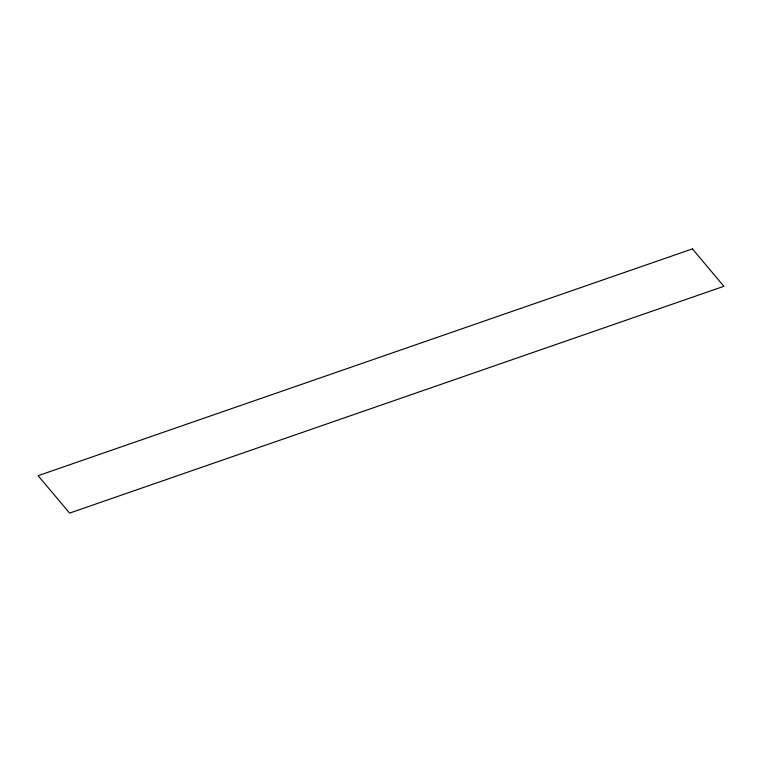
<?xml version="1.0" encoding="UTF-8"?>
<svg xmlns="http://www.w3.org/2000/svg" width="762" height="762" viewBox="0 0 762 762"><rect width="100%" height="100%" fill="white"/><g stroke="black" fill="none" stroke-linecap="round" stroke-linejoin="round"><path stroke-width="1.14" d="M692.401 248.907L38.1 475.698L69.599 513.093L723.9 286.302L692.401 248.907"/></g></svg>
